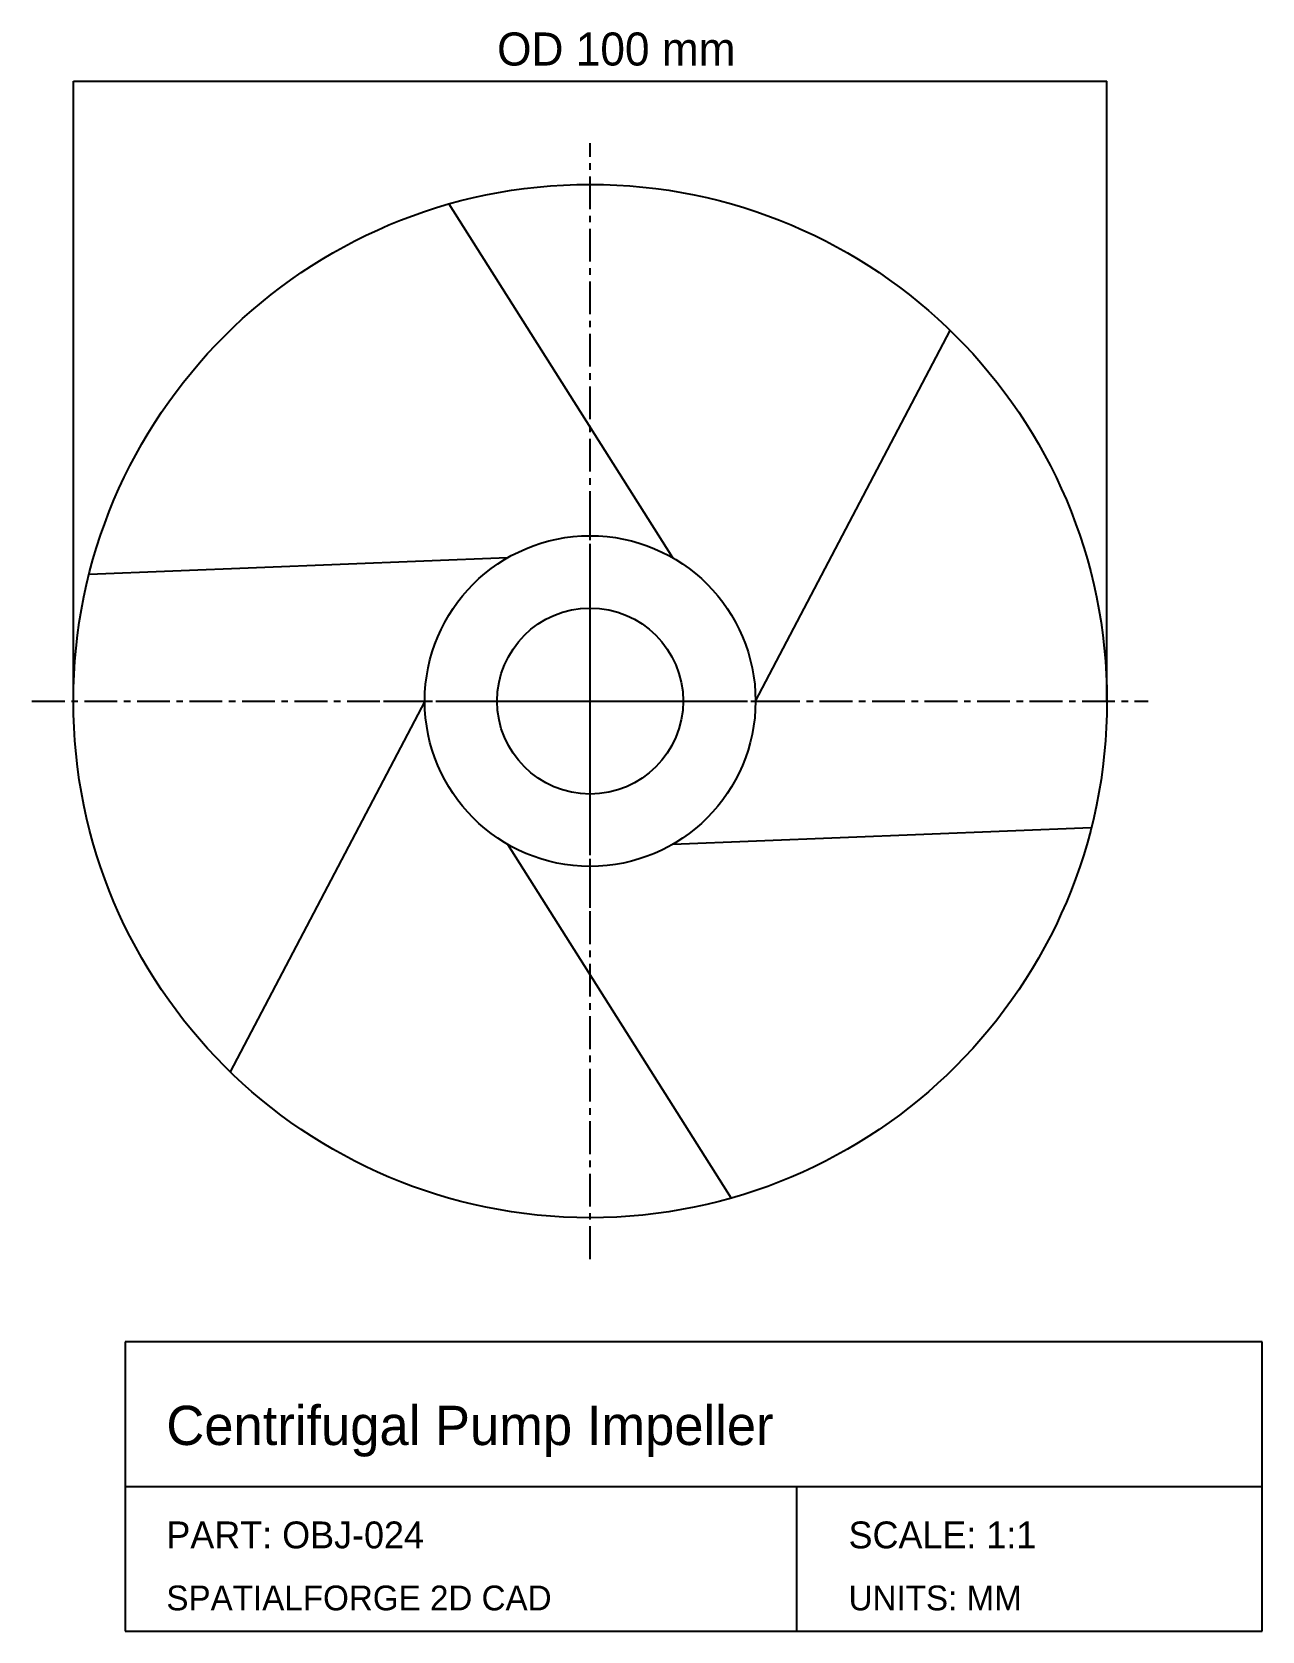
# Model space of a CAD drawing. Header units: millimetres. Extents: x 6 to 125, y -30 to 125.
import ezdxf

# ---------------------------------------------------------------- set-up
doc = ezdxf.new("R2010")
doc.units = ezdxf.units.MM
doc.linetypes.add('CENTER', pattern=[5.08, 3.175, -0.635, 0.635, -0.635])
for name, color, linetype in [('CENTER', 1, 'CENTER'), ('DIM', 3, 'CONTINUOUS'), ('TITLE', 5, 'CONTINUOUS'), ('VISIBLE', 7, 'CONTINUOUS')]:
    doc.layers.add(name, color=color, linetype=linetype)

msp = doc.modelspace()

# ---------------------------------------------------------------- linework, layer by layer
at = {"layer": 'CENTER', "linetype": 'CENTER'}
for p, q in [((60, 6), (60, 114)), ((60, 40), (60, 80)), ((60, 47), (60, 73)), ((6, 60), (114, 60)), ((40, 60), (80, 60)), ((47, 60), (73, 60))]:
    msp.add_line(p, q, dxfattribs=at)
at = {"layer": 'DIM'}
for p, q in [((10, 60), (10, 120)), ((10, 120), (110, 120)), ((110, 60), (110, 120))]:
    msp.add_line(p, q, dxfattribs=at)
at = {"layer": 'TITLE', "linetype": 'CONTINUOUS'}
for p, q in [((125, -2), (15, -2)), ((15, -2), (15, -30)), ((125, -30), (125, -2)), ((15, -30), (125, -30))]:
    msp.add_line(p, q, dxfattribs=at)
at = {"layer": 'TITLE'}
for p, q in [((15, -16), (125, -16)), ((80, -30), (80, -16))]:
    msp.add_line(p, q, dxfattribs=at)
at = {"layer": 'VISIBLE'}
for p, q in [((68, 73.86), (46.36, 108.1)), ((76, 60), (94.84, 95.87)), ((52, 73.86), (11.52, 72.23)), ((44, 60), (25.16, 24.13)), ((68, 46.14), (108.48, 47.77)), ((52, 46.14), (73.64, 11.9))]:
    msp.add_line(p, q, dxfattribs=at)
for radius in [50, 16, 9]:
    msp.add_circle((60, 60), radius, dxfattribs=at)

# ---------------------------------------------------------------- texts
at = {"layer": 'DIM'}
msp.add_text('OD 100 mm', height=3.2, dxfattribs=at).set_placement((51, 121.5))
at = {"layer": 'TITLE'}
for s, height, p in [('Centrifugal Pump Impeller', 3.8, (19, -12)), ('PART: OBJ-024', 2.6, (19, -22)), ('SCALE: 1:1', 2.6, (85, -22)), ('SPATIALFORGE 2D CAD', 2.4, (19, -28)), ('UNITS: MM', 2.4, (85, -28))]:
    msp.add_text(s, height=height, dxfattribs=at).set_placement(p)

doc.saveas('drawing.dxf')
